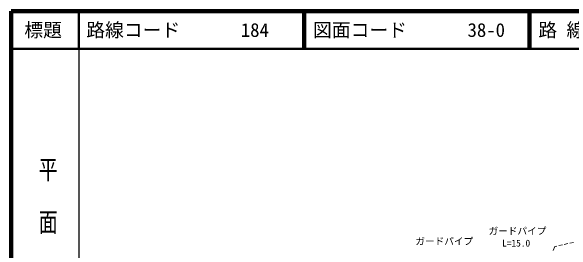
# Model space of a CAD drawing. Units: millimetres, scale not verified. Extents: x 40000 to 680000, y 20000 to 380000.
# Drawn here: x 40000 to 189286, y 316262 to 380000 of the extents above; entities that cross this region are included whole.
import ezdxf
from ezdxf.enums import TextEntityAlignment as Align

# ---------------------------------------------------------------- set-up
doc = ezdxf.new("R2010")
doc.units = ezdxf.units.MM
doc.header["$LTSCALE"] = 1000
for name, color, linetype, lineweight in [('M-BGD', 7, 'Continuous', 13), ('M-STR-HTXT', 7, 'Continuous', 13), ('M-TTL', 2, 'Continuous', 140), ('M-TTL-BAND', 7, 'Continuous', 25), ('M-TTL-LINE', 7, 'Continuous', 50)]:
    doc.layers.add(name, color=color, linetype=linetype, lineweight=lineweight)
doc.layers.add('M-TTL-TXT', color=7, linetype='Continuous')
doc.styles.add('@ＭＳ ゴシック', font='')
doc.styles.add('ＭＳ ゴシック', font='')
doc.styles.get('@ＭＳ ゴシック').set_extended_font_data('@MS Gothic')
doc.styles.get('ＭＳ ゴシック').set_extended_font_data('MS Gothic')

msp = doc.modelspace()

# ---------------------------------------------------------------- linework, layer by layer
at = {"layer": 'M-BGD'}
for p, q in [((187280, 317955), (188256, 318170)), ((188745, 318278), (189721, 318493)), ((184324, 316303), (184772, 317403)), ((184772, 317403), (185326, 317525)), ((185815, 317633), (186791, 317848))]:
    msp.add_line(p, q, dxfattribs=at)
at = {"layer": 'M-TTL'}
for p, q in [((40000, 380000), (40000, 20000)), ((680000, 380000), (40000, 380000))]:
    msp.add_line(p, q, dxfattribs=at)
at = {"layer": 'M-TTL-BAND'}
msp.add_line((58000, 370000), (58000, 20000), dxfattribs=at)
at = {"layer": 'M-TTL-LINE'}
for p, q in [((58000, 380000), (58000, 370000)), ((117750, 380000), (117750, 370000)), ((118250, 380000), (118250, 370000)), ((177750, 380000), (177750, 370000)), ((178250, 380000), (178250, 370000)), ((40000, 370000), (680000, 370000))]:
    msp.add_line(p, q, dxfattribs=at)

# ---------------------------------------------------------------- texts
at = {"layer": 'M-STR-HTXT', "style": 'ＭＳ ゴシック'}
for s, p in [('ガードパイプ', (174817, 320054)), ('ガードパイプ', (155328, 317327)), ('L=15.0', (174465, 316834))]:
    msp.add_text(s, height=1833, dxfattribs=at).set_placement(p, align=Align.BOTTOM_CENTER)
at = {"layer": 'M-TTL-BAND', "style": '@ＭＳ ゴシック', "width": 1.4}
msp.add_text('平  面  図', height=3666, rotation=270, dxfattribs=at).set_placement((49777, 306475), align=Align.MIDDLE_RIGHT)
at = {"layer": 'M-TTL-TXT', "style": 'ＭＳ ゴシック'}
msp.add_text('標題', height=3666, dxfattribs=at).set_placement((48500, 375000), align=Align.MIDDLE_CENTER)
for s, p in [('路線コード', (60000, 375000)), ('184', (101142, 375000)), ('図面コード', (120380, 375000)), ('38-0', (161521, 375000)), ('路 線 名', (180380, 375000))]:
    msp.add_text(s, height=3666, dxfattribs=at).set_placement(p, align=Align.MIDDLE_LEFT)

doc.saveas('drawing.dxf')
